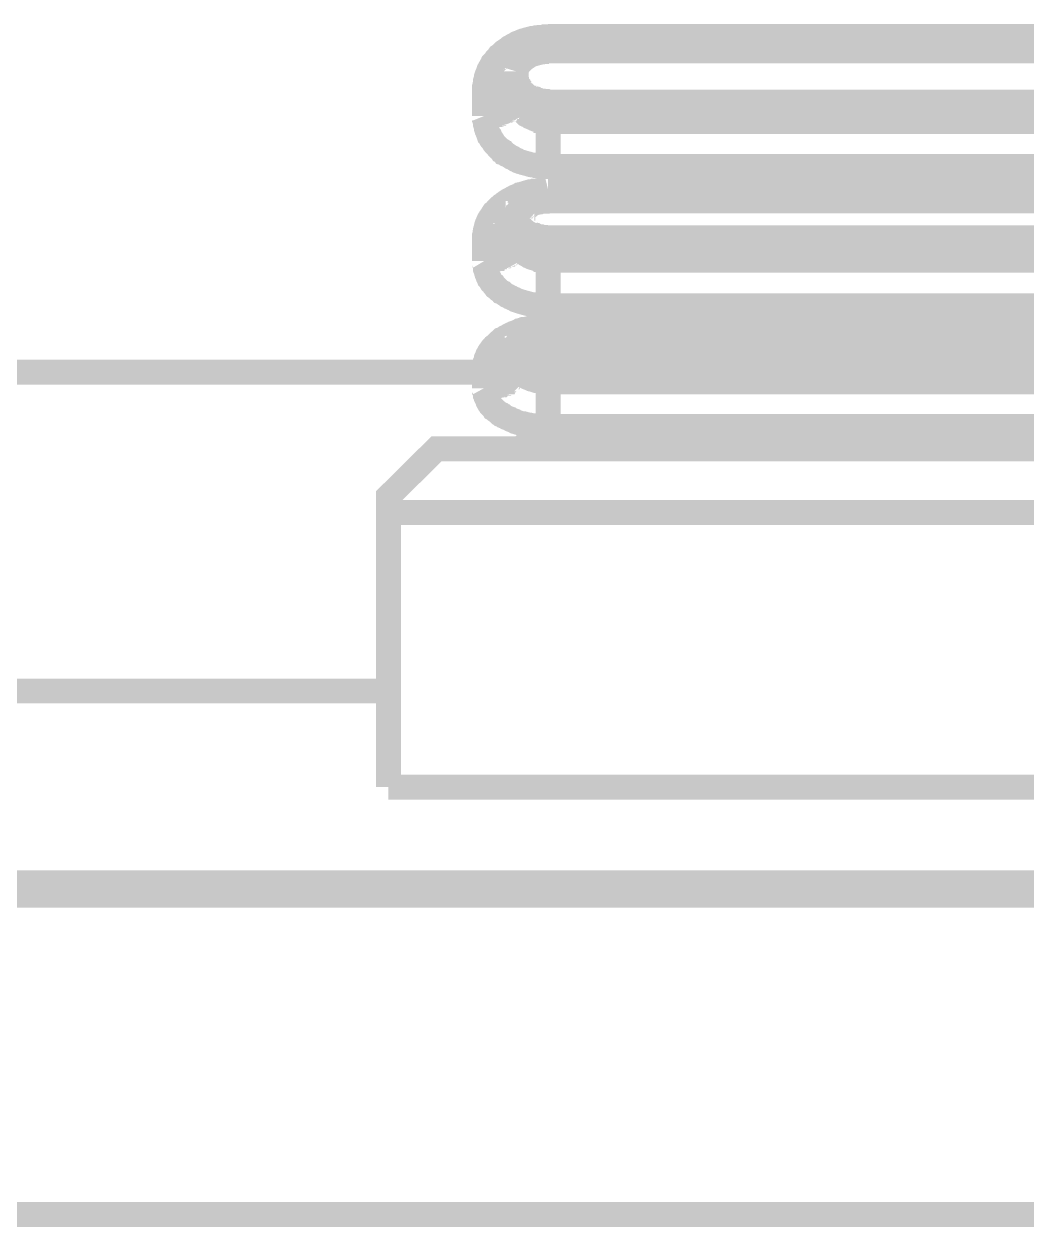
# Model space of a CAD drawing. Extents: x 0.54 to 10.46, y 0.74 to 7.76.
# Drawn here: x 7.7178 to 7.83, y 4.5209 to 4.6554 of the extents above; entities that cross this region are included whole.
import ezdxf

# ---------------------------------------------------------------- set-up
doc = ezdxf.new("R2010")
doc.units = 0
doc.layers.get('0').update_dxf_attribs({"linetype": 'CONTINUOUS'})

msp = doc.modelspace()

# ---------------------------------------------------------------- linework, layer by layer
at = {"color": 0, "const_width": 0.00278}
for points in [[(7.76932, 4.648), (7.76932, 4.64833), (7.76938, 4.64849), (7.76938, 4.64865), (7.76942, 4.64882), (7.76942, 4.64899), (7.76953, 4.64931), (7.76953, 4.64947), (7.76958, 4.64963), (7.76964, 4.64974), (7.76981, 4.65022), (7.77001, 4.65056), (7.77007, 4.65067), (7.77018, 4.65082), (7.77024, 4.65099), (7.77051, 4.65126), (7.77061, 4.65142), (7.77083, 4.65164), (7.77094, 4.65181), (7.77111, 4.65192), (7.77149, 4.65229), (7.77197, 4.65261), (7.77208, 4.65272), (7.77229, 4.65283), (7.77246, 4.65294), (7.77263, 4.653), (7.77294, 4.65321), (7.77328, 4.65332), (7.77349, 4.65343), (7.77365, 4.65349), (7.77387, 4.65354), (7.77403, 4.6536), (7.77425, 4.65365), (7.77442, 4.65369), (7.77463, 4.65375), (7.77479, 4.65375), (7.77501, 4.65381), (7.77522, 4.65381), (7.77539, 4.65386), (7.77582, 4.65386), (7.77599, 4.65392), (7.77642, 4.65392)], [(7.77642, 4.65397), (7.90483, 4.65397)], [(7.77642, 4.65235), (7.77642, 4.65321), (7.77642, 4.65321), (7.77642, 4.65332), (7.77642, 4.65332), (7.77642, 4.65392)], [(7.77285, 4.65007), (7.77306, 4.65076), (7.77365, 4.65136), (7.77447, 4.65192), (7.77567, 4.65224), (7.77642, 4.65229)], [(7.77636, 4.65235), (7.90483, 4.65235)], [(7.77285, 4.65007), (7.77285, 4.6499), (7.77279, 4.64979), (7.77279, 4.64979), (7.77274, 4.64963), (7.77274, 4.64963), (7.77274, 4.64963), (7.77274, 4.64953), (7.77274, 4.64953), (7.77268, 4.64942), (7.77257, 4.64925), (7.77251, 4.64914), (7.7724, 4.64903), (7.77235, 4.64903), (7.77225, 4.64893), (7.77225, 4.64893), (7.77219, 4.64893), (7.77214, 4.64882), (7.77214, 4.64882), (7.77203, 4.64876), (7.77192, 4.64865), (7.77181, 4.6486), (7.77175, 4.64854), (7.77143, 4.64839), (7.77138, 4.64839), (7.77115, 4.64828), (7.77106, 4.64828), (7.77094, 4.64822), (7.77089, 4.64822), (7.77078, 4.64817), (7.77067, 4.64817), (7.77056, 4.64811), (7.77046, 4.64811), (7.77035, 4.64806), (7.77012, 4.64806), (7.77001, 4.648), (7.76926, 4.648)], [(7.77285, 4.65007), (7.77285, 4.64725)], [(7.77642, 4.64665), (7.77632, 4.64665), (7.77621, 4.64671), (7.77593, 4.64671), (7.77582, 4.64675), (7.77556, 4.64675), (7.77544, 4.64681), (7.77528, 4.64681), (7.77518, 4.64686), (7.77507, 4.64686), (7.77501, 4.64692), (7.7749, 4.64692), (7.77485, 4.64697), (7.77474, 4.64697), (7.77463, 4.64703), (7.77458, 4.64708), (7.77447, 4.64708), (7.77442, 4.64714), (7.77431, 4.64719), (7.77425, 4.64725), (7.77414, 4.64729), (7.77408, 4.64735), (7.77399, 4.6474), (7.77382, 4.64757), (7.77376, 4.64763), (7.77365, 4.64768), (7.77365, 4.64768), (7.7736, 4.64774), (7.77354, 4.64779), (7.77354, 4.64779), (7.77349, 4.64785), (7.77344, 4.64789), (7.77344, 4.64789), (7.77339, 4.64794), (7.77333, 4.64806), (7.77333, 4.64806), (7.77328, 4.64811), (7.77322, 4.64817), (7.77322, 4.64817), (7.77317, 4.64822), (7.77317, 4.64833), (7.77317, 4.64833), (7.77311, 4.64839), (7.77306, 4.64849), (7.77306, 4.64849), (7.77306, 4.64854), (7.773, 4.6486), (7.77294, 4.64871), (7.77294, 4.64882), (7.77289, 4.64893), (7.77289, 4.64914), (7.77285, 4.64925), (7.77285, 4.64936)], [(7.77285, 4.64725), (7.77285, 4.64725), (7.77285, 4.64714), (7.77285, 4.64714), (7.77285, 4.64714), (7.77285, 4.64703), (7.77285, 4.64703), (7.77279, 4.64692), (7.77279, 4.64692), (7.77279, 4.64681), (7.77279, 4.64681), (7.77274, 4.64681), (7.77274, 4.64671), (7.77274, 4.64671), (7.77274, 4.64671), (7.77268, 4.6466), (7.77268, 4.6466), (7.77268, 4.6466), (7.77263, 4.64654), (7.77263, 4.64654), (7.77251, 4.64632), (7.77251, 4.64632), (7.77246, 4.64621), (7.77246, 4.64621), (7.77246, 4.64621), (7.77235, 4.64615), (7.77235, 4.64615), (7.77229, 4.64615), (7.77225, 4.64606), (7.77225, 4.64606), (7.77219, 4.64606), (7.77214, 4.64594), (7.77214, 4.64594), (7.77203, 4.64589), (7.77197, 4.64589), (7.77192, 4.64578), (7.77192, 4.64578), (7.77192, 4.64578), (7.77181, 4.64572), (7.77181, 4.64572), (7.77175, 4.64572), (7.77171, 4.64567), (7.77171, 4.64567), (7.77154, 4.64556), (7.77154, 4.64556), (7.77143, 4.64551), (7.77143, 4.64551), (7.77143, 4.64551), (7.77126, 4.64546), (7.77126, 4.64546), (7.77121, 4.64546), (7.77115, 4.6454), (7.77106, 4.6454), (7.77094, 4.64535), (7.77089, 4.64535), (7.77083, 4.64529), (7.77072, 4.64529), (7.77067, 4.64524), (7.77051, 4.64524), (7.7704, 4.64518), (7.77018, 4.64518), (7.77007, 4.64513), (7.76938, 4.64513), (7.76926, 4.64507)], [(7.76932, 4.64507), (7.76932, 4.648)], [(7.77285, 4.64725), (7.77285, 4.64725), (7.77289, 4.64714), (7.77289, 4.64714), (7.77289, 4.64686), (7.77294, 4.64675), (7.77294, 4.64665), (7.77294, 4.64665), (7.773, 4.64649), (7.773, 4.64649), (7.773, 4.64649), (7.77306, 4.64638), (7.77306, 4.64638), (7.77306, 4.64638), (7.77311, 4.64626), (7.77311, 4.64626), (7.77317, 4.64615), (7.77317, 4.64615), (7.77322, 4.64606), (7.77322, 4.64606), (7.77322, 4.64606), (7.77328, 4.64594), (7.77328, 4.64594), (7.77328, 4.64594), (7.77333, 4.64583), (7.77333, 4.64583), (7.77333, 4.64583), (7.77344, 4.64572), (7.77344, 4.64572), (7.77344, 4.64572), (7.77354, 4.64567), (7.77354, 4.64567), (7.77354, 4.64567), (7.7736, 4.64556), (7.7736, 4.64556), (7.7736, 4.64556), (7.77371, 4.64546), (7.77371, 4.64546), (7.77371, 4.64546), (7.77382, 4.64535), (7.77382, 4.64535), (7.77382, 4.64535), (7.77393, 4.64529), (7.77393, 4.64529), (7.77403, 4.64518), (7.77403, 4.64518), (7.77414, 4.64513), (7.77414, 4.64513), (7.77414, 4.64513), (7.77431, 4.64507), (7.77431, 4.64507), (7.77431, 4.64507), (7.77442, 4.64497), (7.77442, 4.64497), (7.77442, 4.64497), (7.77453, 4.64492), (7.77453, 4.64492), (7.77453, 4.64492), (7.77468, 4.64486), (7.77468, 4.64486), (7.77479, 4.64481), (7.77479, 4.64481), (7.7749, 4.64475), (7.7749, 4.64475), (7.7749, 4.64475), (7.77507, 4.64469), (7.77507, 4.64469), (7.77513, 4.64469), (7.77522, 4.64464), (7.77539, 4.64464), (7.77544, 4.64458), (7.77567, 4.64458), (7.77572, 4.64453), (7.77621, 4.64453), (7.77626, 4.64447), (7.77642, 4.64447)], [(7.77642, 4.64665), (7.90483, 4.64665)], [(7.77642, 4.64665), (7.77642, 4.64447)], [(7.77642, 4.63943), (7.77599, 4.63943), (7.77582, 4.63949), (7.77539, 4.63949), (7.77522, 4.63954), (7.77501, 4.63954), (7.77485, 4.6396), (7.77463, 4.6396), (7.77442, 4.63965), (7.77425, 4.63971), (7.77403, 4.63976), (7.77387, 4.63981), (7.77365, 4.63986), (7.77349, 4.63992), (7.77328, 4.63997), (7.77311, 4.64003), (7.77294, 4.64014), (7.77279, 4.64019), (7.77246, 4.6404), (7.77229, 4.64046), (7.77197, 4.64068), (7.77181, 4.64074), (7.77165, 4.6409), (7.77149, 4.64094), (7.77138, 4.64111), (7.77121, 4.64117), (7.77111, 4.64133), (7.77094, 4.64144), (7.77046, 4.64193), (7.77035, 4.64208), (7.77029, 4.64219), (7.77018, 4.64236), (7.77007, 4.64247), (7.76997, 4.64264), (7.76992, 4.64279), (7.76981, 4.6429), (7.76964, 4.64339), (7.76958, 4.6435), (7.76953, 4.64367), (7.76953, 4.64382), (7.76942, 4.64415), (7.76942, 4.64432), (7.76938, 4.64447), (7.76938, 4.64464), (7.76932, 4.64475), (7.76932, 4.64492), (7.76926, 4.64507)], [(7.77642, 4.64447), (7.90483, 4.64447)], [(7.77642, 4.63943), (7.77642, 4.64442)], [(7.90483, 4.63943), (7.77642, 4.63943)], [(7.76932, 4.63146), (7.76932, 4.63172), (7.76938, 4.63189), (7.76938, 4.63206), (7.76942, 4.63217), (7.76942, 4.63232), (7.76947, 4.63249), (7.76953, 4.6326), (7.76953, 4.63276), (7.76958, 4.63292), (7.76964, 4.63303), (7.76969, 4.63319), (7.76975, 4.63331), (7.76981, 4.63346), (7.76992, 4.63363), (7.77001, 4.63374), (7.77007, 4.63385), (7.77018, 4.634), (7.77024, 4.63411), (7.77035, 4.63428), (7.77051, 4.63439), (7.77061, 4.6345), (7.77072, 4.63465), (7.77094, 4.63488), (7.77111, 4.63499), (7.77121, 4.6351), (7.77138, 4.63519), (7.77149, 4.63531), (7.77197, 4.63564), (7.77229, 4.63579), (7.77246, 4.6359), (7.77263, 4.63596), (7.77279, 4.63607), (7.77311, 4.63618), (7.77328, 4.63629), (7.77349, 4.63633), (7.77365, 4.63639), (7.77387, 4.63644), (7.77403, 4.6365), (7.77425, 4.63656), (7.77442, 4.63661), (7.77463, 4.63661), (7.77479, 4.63667), (7.77501, 4.63667), (7.77522, 4.63672), (7.77539, 4.63672), (7.77561, 4.63678), (7.77621, 4.63678), (7.77642, 4.63683)], [(7.77642, 4.63683), (7.90483, 4.63683)], [(7.77642, 4.63558), (7.77642, 4.63624), (7.77642, 4.63624), (7.77642, 4.63629), (7.77642, 4.63629), (7.77642, 4.63683)], [(7.77285, 4.6339), (7.77285, 4.63411), (7.77285, 4.63411), (7.77289, 4.63417), (7.77289, 4.63417), (7.77289, 4.63417), (7.77294, 4.63417), (7.77294, 4.63417), (7.77294, 4.63422), (7.77306, 4.63422), (7.77306, 4.63422), (7.77306, 4.63428), (7.77311, 4.63433), (7.77311, 4.63433), (7.77311, 4.63439), (7.77317, 4.63444), (7.77317, 4.63444), (7.77328, 4.6345), (7.77328, 4.63456), (7.77339, 4.6346), (7.77339, 4.6346), (7.77349, 4.63471), (7.77349, 4.63476), (7.7736, 4.63476), (7.7736, 4.63476), (7.7736, 4.63482), (7.77371, 4.63488), (7.77371, 4.63488), (7.77387, 4.63499), (7.77393, 4.63499), (7.77403, 4.63504), (7.77408, 4.6351), (7.77419, 4.6351), (7.77431, 4.63514), (7.77436, 4.63519), (7.77447, 4.63519), (7.77453, 4.63525), (7.77463, 4.63531), (7.77474, 4.63531), (7.77485, 4.63536), (7.7749, 4.63536), (7.77501, 4.63542), (7.77513, 4.63542), (7.77522, 4.63547), (7.77544, 4.63547), (7.77556, 4.63553), (7.77621, 4.63553), (7.77632, 4.63558), (7.77642, 4.63558)], [(7.77636, 4.63558), (7.90483, 4.63558)], [(7.77285, 4.6339), (7.77285, 4.63374), (7.77279, 4.63363), (7.77279, 4.63346), (7.77274, 4.6334), (7.77274, 4.63325), (7.77268, 4.63319), (7.77268, 4.63308), (7.77257, 4.63297), (7.77257, 4.63286), (7.77251, 4.63282), (7.77246, 4.63282), (7.7724, 4.63265), (7.7724, 4.63265), (7.77235, 4.63265), (7.77225, 4.63254), (7.77225, 4.63254), (7.77219, 4.63254), (7.77214, 4.63238), (7.77214, 4.63238), (7.77203, 4.63232), (7.77192, 4.63222), (7.77181, 4.63217), (7.77175, 4.63211), (7.77143, 4.63194), (7.77138, 4.63189), (7.77115, 4.63178), (7.77106, 4.63178), (7.77094, 4.63172), (7.77089, 4.63167), (7.77078, 4.63167), (7.77067, 4.63162), (7.77056, 4.63162), (7.77046, 4.63157), (7.77024, 4.63157), (7.77012, 4.63151), (7.76975, 4.63151), (7.76964, 4.63146), (7.76926, 4.63146)], [(7.77285, 4.6339), (7.77285, 4.6314)], [(7.77642, 4.63146), (7.77615, 4.63146), (7.77604, 4.63151), (7.77567, 4.63151), (7.77556, 4.63157), (7.77539, 4.63157), (7.77528, 4.63162), (7.77507, 4.63162), (7.77501, 4.63167), (7.7749, 4.63167), (7.77485, 4.63172), (7.77474, 4.63172), (7.77463, 4.63178), (7.77458, 4.63183), (7.77447, 4.63183), (7.77442, 4.63189), (7.77431, 4.63194), (7.77425, 4.63194), (7.77414, 4.632), (7.77408, 4.63206), (7.77399, 4.63211), (7.77393, 4.63217), (7.77387, 4.63222), (7.77382, 4.63222), (7.77382, 4.63222), (7.77376, 4.63226), (7.77365, 4.63232), (7.77365, 4.63232), (7.7736, 4.63238), (7.77354, 4.63243), (7.77354, 4.63243), (7.77349, 4.63249), (7.77344, 4.6326), (7.77344, 4.6326), (7.77344, 4.6326), (7.77333, 4.63271), (7.77333, 4.63271), (7.77328, 4.63276), (7.77322, 4.63282), (7.77322, 4.63282), (7.77317, 4.63292), (7.77311, 4.63297), (7.77306, 4.63308), (7.77306, 4.63308), (7.77306, 4.63308), (7.773, 4.63319), (7.773, 4.63319), (7.77294, 4.63331), (7.77294, 4.63336), (7.77289, 4.63346), (7.77289, 4.63346), (7.77289, 4.63346), (7.77289, 4.63357), (7.77289, 4.63357), (7.77285, 4.63374), (7.77285, 4.63374), (7.77285, 4.63385), (7.77285, 4.63385)], [(7.77285, 4.6314), (7.77285, 4.6314), (7.77285, 4.63124), (7.77285, 4.63124), (7.77285, 4.63124), (7.77285, 4.63113), (7.77285, 4.63113), (7.77279, 4.63103), (7.77279, 4.63103), (7.77279, 4.63092), (7.77279, 4.63092), (7.77274, 4.63075), (7.77274, 4.63075), (7.77268, 4.63064), (7.77268, 4.63064), (7.77268, 4.63064), (7.77263, 4.63053), (7.77263, 4.63053), (7.77263, 4.63053), (7.77257, 4.63043), (7.77257, 4.63043), (7.77251, 4.63032), (7.77251, 4.63032), (7.77246, 4.63021), (7.77246, 4.63021), (7.7724, 4.63021), (7.77235, 4.6301), (7.77235, 4.6301), (7.77229, 4.6301), (7.77225, 4.62999), (7.77225, 4.62999), (7.77219, 4.62999), (7.77214, 4.62989), (7.77214, 4.62989), (7.77208, 4.62989), (7.77203, 4.62978), (7.77203, 4.62978), (7.77197, 4.62978), (7.77192, 4.62967), (7.77192, 4.62967), (7.77192, 4.62967), (7.77181, 4.62961), (7.77181, 4.62961), (7.77175, 4.62961), (7.77171, 4.6295), (7.77171, 4.6295), (7.77154, 4.62944), (7.77149, 4.62944), (7.77143, 4.62935), (7.77143, 4.62935), (7.77143, 4.62935), (7.77126, 4.62929), (7.77126, 4.62929), (7.77121, 4.62929), (7.77115, 4.62924), (7.77106, 4.62918), (7.77094, 4.62918), (7.77089, 4.62912), (7.77083, 4.62912), (7.77072, 4.62907), (7.77067, 4.62907), (7.77056, 4.62901), (7.7704, 4.62901), (7.77035, 4.62896), (7.77018, 4.62896), (7.77007, 4.6289), (7.76964, 4.6289), (7.76958, 4.62885), (7.76926, 4.62885)], [(7.76932, 4.62885), (7.76932, 4.63146)], [(7.77285, 4.6314), (7.77285, 4.6314), (7.77289, 4.63124), (7.77289, 4.63124), (7.77289, 4.63103), (7.77289, 4.63103), (7.77294, 4.63097), (7.77294, 4.63097), (7.77294, 4.63086), (7.77294, 4.63086), (7.773, 4.63069), (7.773, 4.63069), (7.773, 4.63069), (7.77306, 4.63064), (7.77306, 4.63064), (7.77306, 4.63064), (7.77311, 4.63053), (7.77311, 4.63053), (7.77311, 4.63053), (7.77317, 4.63043), (7.77317, 4.63043), (7.77317, 4.63043), (7.77322, 4.63032), (7.77322, 4.63032), (7.77322, 4.63032), (7.77328, 4.63021), (7.77328, 4.63021), (7.77328, 4.63021), (7.77333, 4.6301), (7.77333, 4.6301), (7.77333, 4.6301), (7.77344, 4.63004), (7.77344, 4.63004), (7.77344, 4.63004), (7.77354, 4.62993), (7.77354, 4.62993), (7.77354, 4.62993), (7.7736, 4.62989), (7.7736, 4.62989), (7.7736, 4.62989), (7.77371, 4.62978), (7.77371, 4.62978), (7.77371, 4.62978), (7.77382, 4.62972), (7.77382, 4.62972), (7.77382, 4.62972), (7.77393, 4.62967), (7.77393, 4.62967), (7.77393, 4.62967), (7.77403, 4.62956), (7.77403, 4.62956), (7.77403, 4.62956), (7.77414, 4.6295), (7.77414, 4.6295), (7.77414, 4.6295), (7.77431, 4.62939), (7.77431, 4.62939), (7.77442, 4.62935), (7.77442, 4.62935), (7.77453, 4.62929), (7.77453, 4.62929), (7.77468, 4.62924), (7.77468, 4.62924), (7.77479, 4.62924), (7.77479, 4.62924), (7.77479, 4.62924), (7.7749, 4.62918), (7.7749, 4.62918), (7.7749, 4.62918), (7.77507, 4.62912), (7.77507, 4.62912), (7.77513, 4.62912), (7.77522, 4.62907), (7.77539, 4.62907), (7.77544, 4.62901), (7.77567, 4.62901), (7.77572, 4.62896), (7.77642, 4.62896)], [(7.77642, 4.63146), (7.90483, 4.63146)], [(7.77642, 4.63146), (7.77642, 4.62896)], [(7.77642, 4.62386), (7.77561, 4.62386), (7.77539, 4.62392), (7.77501, 4.62392), (7.77485, 4.62397), (7.77463, 4.62397), (7.77442, 4.62403), (7.77425, 4.62408), (7.77403, 4.62414), (7.77387, 4.62418), (7.77365, 4.62424), (7.77349, 4.62429), (7.77328, 4.62435), (7.77279, 4.62451), (7.77263, 4.62462), (7.77246, 4.62468), (7.77229, 4.62478), (7.77214, 4.62483), (7.77197, 4.62494), (7.77181, 4.625), (7.77149, 4.62522), (7.77138, 4.62532), (7.77121, 4.62538), (7.77111, 4.62549), (7.77094, 4.6256), (7.77072, 4.62582), (7.77056, 4.62592), (7.77046, 4.62608), (7.77035, 4.62619), (7.77029, 4.62631), (7.77007, 4.62651), (7.76997, 4.62668), (7.76992, 4.62679), (7.76981, 4.6269), (7.76975, 4.62706), (7.76969, 4.62717), (7.76964, 4.62733), (7.76958, 4.62744), (7.76953, 4.62761), (7.76953, 4.62771), (7.76947, 4.62788), (7.76942, 4.62799), (7.76942, 4.62815), (7.76938, 4.62831), (7.76938, 4.62842), (7.76932, 4.62858), (7.76932, 4.62875), (7.76926, 4.62885)], [(7.77642, 4.62386), (7.77642, 4.62896)], [(7.77642, 4.62896), (7.90483, 4.62896)], [(7.90483, 4.62386), (7.77642, 4.62386)], [(7.76932, 4.61686), (7.76932, 4.61714), (7.76938, 4.61724), (7.76938, 4.61735), (7.76942, 4.61751), (7.76942, 4.61762), (7.76947, 4.61774), (7.76953, 4.61789), (7.76953, 4.618), (7.76958, 4.61811), (7.76964, 4.61828), (7.76981, 4.6186), (7.76992, 4.61876), (7.77001, 4.61887), (7.77007, 4.61897), (7.77018, 4.61908), (7.77024, 4.61919), (7.77035, 4.61931), (7.77051, 4.61942), (7.77094, 4.61985), (7.77111, 4.61996), (7.77121, 4.62007), (7.77138, 4.62011), (7.77149, 4.62022), (7.77165, 4.62033), (7.77181, 4.62039), (7.77197, 4.6205), (7.77229, 4.62067), (7.77246, 4.62071), (7.77263, 4.62082), (7.77311, 4.62099), (7.77328, 4.6211), (7.77349, 4.62115), (7.77365, 4.62121), (7.77387, 4.62121), (7.77403, 4.62125), (7.77425, 4.62131), (7.77442, 4.62131), (7.77463, 4.62136), (7.77479, 4.62142), (7.77522, 4.62142), (7.77539, 4.62147), (7.77561, 4.62147), (7.77582, 4.62153), (7.77642, 4.62153)], [(7.77642, 4.62153), (7.90483, 4.62153)], [(7.77642, 4.62067), (7.77642, 4.62099), (7.77642, 4.62099), (7.77642, 4.62104), (7.77642, 4.62104), (7.77642, 4.62153)], [(7.77285, 4.61947), (7.77285, 4.61947), (7.77294, 4.61951), (7.77294, 4.61951), (7.77294, 4.61957), (7.773, 4.61963), (7.773, 4.61963), (7.773, 4.61963), (7.77311, 4.61968), (7.77311, 4.61968), (7.77311, 4.61968), (7.77317, 4.61974), (7.77317, 4.61974), (7.77317, 4.61979), (7.77328, 4.61985), (7.77328, 4.61985), (7.77328, 4.61985), (7.77344, 4.6199), (7.77344, 4.6199), (7.77344, 4.61996), (7.77354, 4.61996), (7.77354, 4.61996), (7.77354, 4.62001), (7.77371, 4.62007), (7.77371, 4.62007), (7.77376, 4.62011), (7.77382, 4.62011), (7.77403, 4.62022), (7.77408, 4.62022), (7.77419, 4.62028), (7.77431, 4.62028), (7.77436, 4.62033), (7.77447, 4.62033), (7.77458, 4.62039), (7.77468, 4.62039), (7.77479, 4.62044), (7.7749, 4.62044), (7.77501, 4.6205), (7.77513, 4.6205), (7.77522, 4.62056), (7.77556, 4.62056), (7.77567, 4.62061), (7.77621, 4.62061), (7.77636, 4.62067), (7.77772, 4.62067)], [(7.77642, 4.61822), (7.77593, 4.61822), (7.77582, 4.61828), (7.77544, 4.61828), (7.77539, 4.61833), (7.77518, 4.61833), (7.77507, 4.61838), (7.7749, 4.61838), (7.77485, 4.61843), (7.77474, 4.61843), (7.77463, 4.61849), (7.77458, 4.61849), (7.77447, 4.61854), (7.77442, 4.61854), (7.77431, 4.6186), (7.77425, 4.61865), (7.77414, 4.61865), (7.77408, 4.61871), (7.77399, 4.61876), (7.77393, 4.61876), (7.77382, 4.61887), (7.77376, 4.61893), (7.77365, 4.61897), (7.77365, 4.61897), (7.7736, 4.61903), (7.77354, 4.61903), (7.77354, 4.61903), (7.77349, 4.61908), (7.77344, 4.61914), (7.77344, 4.61914), (7.77339, 4.61919), (7.77333, 4.61925), (7.77333, 4.61925), (7.77328, 4.61931), (7.77322, 4.61936), (7.77322, 4.61936), (7.77317, 4.61947), (7.77311, 4.61951), (7.77306, 4.61957), (7.77306, 4.61957), (7.77306, 4.61957), (7.773, 4.61968), (7.773, 4.61968), (7.77294, 4.61974), (7.77294, 4.61979), (7.77294, 4.61979), (7.77294, 4.61979), (7.77289, 4.6199), (7.77289, 4.6199), (7.77289, 4.6199), (7.77289, 4.62001), (7.77289, 4.62001), (7.77289, 4.62007), (7.77285, 4.62017), (7.77285, 4.62017), (7.77285, 4.62017), (7.77285, 4.62028), (7.77285, 4.62028)], [(7.77636, 4.62067), (7.90483, 4.62067)], [(7.77285, 4.61963), (7.77285, 4.61947), (7.77279, 4.61936), (7.77279, 4.61919), (7.77274, 4.61908), (7.77274, 4.61893), (7.77268, 4.61882), (7.77268, 4.61876), (7.77263, 4.61865), (7.77257, 4.6186), (7.77257, 4.61849), (7.77251, 4.61838), (7.77246, 4.61833), (7.7724, 4.61822), (7.77235, 4.61817), (7.77225, 4.61811), (7.77219, 4.618), (7.77214, 4.61794), (7.77203, 4.61789), (7.77197, 4.61778), (7.77192, 4.61774), (7.77181, 4.61768), (7.77175, 4.61762), (7.77143, 4.61746), (7.77138, 4.6174), (7.77094, 4.61719), (7.77089, 4.61714), (7.77078, 4.61708), (7.77067, 4.61708), (7.77056, 4.61703), (7.77046, 4.61703), (7.77035, 4.61697), (7.77012, 4.61697), (7.77001, 4.61692), (7.76964, 4.61692), (7.76953, 4.61686), (7.76926, 4.61686)], [(7.77285, 4.61963), (7.77285, 4.61746)], [(7.77285, 4.61746), (7.77285, 4.61746), (7.77285, 4.61729), (7.77285, 4.61729), (7.77285, 4.61729), (7.77285, 4.61719), (7.77285, 4.61719), (7.77279, 4.61703), (7.77279, 4.61692), (7.77274, 4.61675), (7.77274, 4.61675), (7.77268, 4.61664), (7.77268, 4.61664), (7.77263, 4.61649), (7.77263, 4.61649), (7.77257, 4.61638), (7.77257, 4.61638), (7.77257, 4.61638), (7.77251, 4.61626), (7.77251, 4.61626), (7.77246, 4.6161), (7.7724, 4.6161), (7.77235, 4.616), (7.77235, 4.616), (7.77229, 4.616), (7.77225, 4.61589), (7.77225, 4.61589), (7.77219, 4.61589), (7.77214, 4.61578), (7.77214, 4.61578), (7.77203, 4.61567), (7.77197, 4.61567), (7.77192, 4.61556), (7.77192, 4.61556), (7.77186, 4.61556), (7.77181, 4.61546), (7.77181, 4.61546), (7.77175, 4.61546), (7.77171, 4.61535), (7.77171, 4.61535), (7.77165, 4.61535), (7.77154, 4.61529), (7.77154, 4.61529), (7.77149, 4.61529), (7.77143, 4.61518), (7.77143, 4.61518), (7.77138, 4.61518), (7.77126, 4.61513), (7.77126, 4.61513), (7.77115, 4.61501), (7.77106, 4.61501), (7.77094, 4.61496), (7.77089, 4.61496), (7.77083, 4.6149), (7.77072, 4.61486), (7.77067, 4.61486), (7.77056, 4.61481), (7.77051, 4.61481), (7.7704, 4.61475), (7.77024, 4.61475), (7.77018, 4.61469), (7.76981, 4.61469), (7.76975, 4.61464), (7.76926, 4.61464)], [(7.77285, 4.61746), (7.77285, 4.61746), (7.77289, 4.61735), (7.77289, 4.61735), (7.77289, 4.61714), (7.77289, 4.61714), (7.77294, 4.61708), (7.77294, 4.61708), (7.77294, 4.61697), (7.77294, 4.61697), (7.773, 4.61692), (7.773, 4.61692), (7.773, 4.61692), (7.77306, 4.61681), (7.77306, 4.61681), (7.77306, 4.61681), (7.77311, 4.61669), (7.77311, 4.61669), (7.77311, 4.61669), (7.77317, 4.61664), (7.77317, 4.61664), (7.77317, 4.61664), (7.77322, 4.61654), (7.77322, 4.61654), (7.77322, 4.61654), (7.77328, 4.61649), (7.77328, 4.61649), (7.77328, 4.61649), (7.77333, 4.61638), (7.77333, 4.61638), (7.77333, 4.61638), (7.77344, 4.61632), (7.77344, 4.61632), (7.77344, 4.61632), (7.77354, 4.61626), (7.77354, 4.61626), (7.77354, 4.61626), (7.7736, 4.61615), (7.7736, 4.61615), (7.7736, 4.61615), (7.77371, 4.6161), (7.77371, 4.6161), (7.77382, 4.616), (7.77393, 4.61594), (7.77393, 4.61594), (7.77403, 4.61589), (7.77403, 4.61589), (7.77414, 4.61583), (7.77414, 4.61583), (7.77431, 4.61578), (7.77431, 4.61578), (7.77431, 4.61578), (7.77442, 4.61572), (7.77442, 4.61572), (7.77442, 4.61572), (7.77453, 4.61567), (7.77453, 4.61567), (7.77468, 4.61567), (7.7749, 4.61556), (7.7749, 4.61556), (7.77507, 4.6155), (7.77507, 4.6155), (7.77528, 4.6155), (7.77539, 4.61546), (7.7755, 4.61546), (7.77561, 4.6154), (7.77636, 4.6154), (7.77642, 4.61535)], [(7.77642, 4.61822), (7.90483, 4.61822)], [(7.77642, 4.61822), (7.77642, 4.6154)], [(1.35938, 4.61643), (8.33892, 4.61643)], [(7.76932, 4.61464), (7.76932, 4.61686)], [(7.77642, 4.61035), (7.77561, 4.61035), (7.77539, 4.6104), (7.77501, 4.6104), (7.77485, 4.61046), (7.77463, 4.61046), (7.77442, 4.61051), (7.77425, 4.61051), (7.77403, 4.61057), (7.77387, 4.61062), (7.77365, 4.61068), (7.77349, 4.61068), (7.77328, 4.61074), (7.77279, 4.61089), (7.77263, 4.611), (7.77229, 4.61111), (7.77214, 4.61122), (7.77181, 4.61133), (7.77165, 4.61143), (7.77149, 4.61149), (7.77138, 4.6116), (7.77121, 4.61165), (7.77111, 4.61176), (7.77094, 4.61182), (7.77072, 4.61203), (7.77056, 4.61214), (7.77046, 4.61225), (7.77035, 4.61231), (7.77029, 4.61242), (7.76997, 4.61274), (7.76992, 4.61285), (7.76981, 4.61296), (7.76969, 4.61317), (7.76964, 4.61333), (7.76953, 4.61356), (7.76953, 4.61367), (7.76942, 4.61388), (7.76942, 4.61404), (7.76938, 4.61415), (7.76938, 4.61426), (7.76932, 4.61436), (7.76932, 4.61453), (7.76926, 4.61464)], [(7.77642, 4.61035), (7.77642, 4.61535)], [(7.77642, 4.61535), (7.90483, 4.61535)], [(7.90483, 4.61035), (7.77642, 4.61035)], [(7.76574, 4.60786), (7.76394, 4.60786), (7.75857, 4.60254), (7.75857, 4.60075)], [(7.76574, 4.60786), (7.91553, 4.60786)], [(7.77642, 4.6084), (7.90483, 4.6084)], [(7.92269, 4.60075), (7.75857, 4.60075)], [(7.75857, 4.60075), (7.75857, 4.57004)], [(7.64268, 4.58078), (7.75857, 4.58078)], [(7.75857, 4.57004), (7.92269, 4.57004)], [(8.03147, 4.55935), (7.64979, 4.55935)], [(7.59093, 4.55794), (8.09033, 4.55794)], [(7.55171, 4.52225), (8.12956, 4.52225)]]:
    msp.add_lwpolyline(points, dxfattribs=at)
at = {"color": 250, "const_width": 0.00278}
msp.add_lwpolyline([(7.77311, 4.60786), (7.77322, 4.60792), (7.77333, 4.60792), (7.77344, 4.60796), (7.77349, 4.60801), (7.7736, 4.60801), (7.77365, 4.60807), (7.77376, 4.60807), (7.77387, 4.60813), (7.77399, 4.60813), (7.77408, 4.60818), (7.77414, 4.60818), (7.77425, 4.60824), (7.77447, 4.60824), (7.77458, 4.60829), (7.7749, 4.60829), (7.77501, 4.60835), (7.77567, 4.60835), (7.77572, 4.6084), (7.77642, 4.6084)], dxfattribs=at)

doc.saveas('drawing.dxf')
